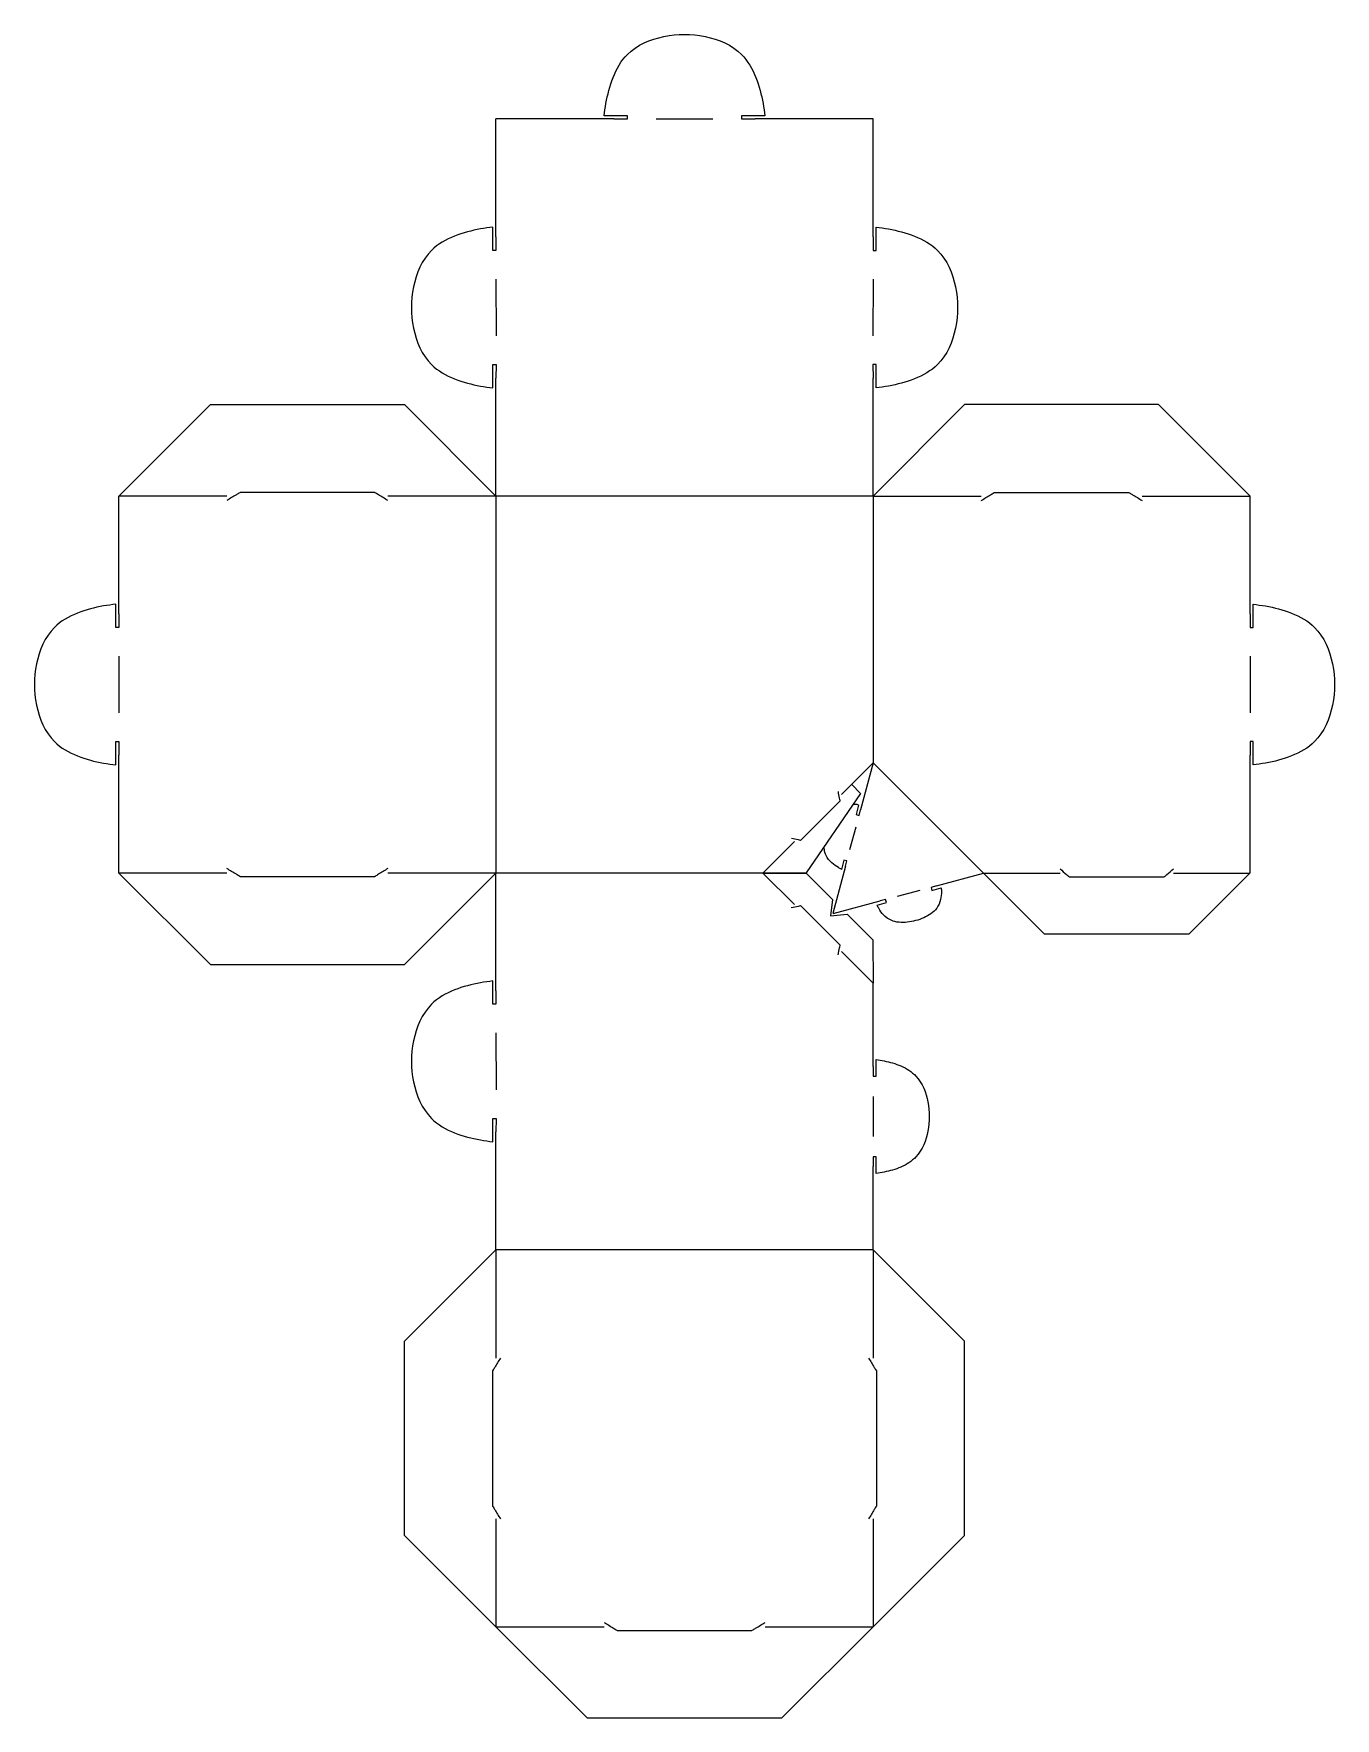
# Model space of a CAD drawing. Extents: x 2 to 213, y -14 to 260.
import ezdxf

# ---------------------------------------------------------------- set-up
doc = ezdxf.new("R2010")
doc.units = 0
doc.layers.get('0').update_dxf_attribs({"linetype": 'CONTINUOUS'})

msp = doc.modelspace()

# ---------------------------------------------------------------- linework, layer by layer
at = {"color": 5}
for p, q in [((98.070043, 246.861731), (94.27915, 246.861731)), ((98.070043, 246.356973), (98.070043, 246.861731)), ((120.4138, 246.861731), (116.622917, 246.861731)), ((116.622917, 246.861731), (116.622917, 246.356099)), ((76.713252, 227.195609), (76.713817, 246.357267)), ((95.875483, 246.357831), (76.713825, 246.357267)), ((95.875475, 246.35782), (98.070043, 246.356973)), ((116.622917, 246.356099), (118.817486, 246.356945)), ((137.979144, 246.357388), (118.817486, 246.356824)), ((137.979709, 227.19573), (137.979144, 246.357388)), ((76.209353, 225.001049), (76.209353, 228.791942)), ((138.483608, 225.00117), (138.483608, 228.792064)), ((76.71411, 225.001049), (76.209353, 225.001049)), ((76.713263, 227.195617), (76.71411, 225.001049)), ((137.979698, 227.195738), (137.978851, 225.00117)), ((137.978851, 225.00117), (138.483608, 225.00117)), ((76.209353, 202.657292), (76.209353, 206.448175)), ((76.209353, 206.448175), (76.714985, 206.448175)), ((76.714985, 206.448175), (76.714138, 204.253606)), ((138.483608, 206.448296), (137.977976, 206.448296)), ((137.977976, 206.448296), (137.978823, 204.253727)), ((138.483608, 202.657414), (138.483608, 206.448296)), ((76.713695, 185.091948), (76.71426, 204.253606)), ((137.979266, 185.092069), (137.978701, 204.253727)), ((15.448376, 185.091948), (30.301334, 199.944905)), ((30.301334, 199.944905), (61.860738, 199.944905)), ((61.860738, 199.944905), (76.713695, 185.091948)), ((152.832223, 199.945027), (137.979266, 185.092069)), ((184.391627, 199.945027), (152.832223, 199.945027)), ((199.244585, 185.092069), (184.391627, 199.945027)), ((15.447811, 165.930292), (15.448376, 185.091951)), ((56.988535, 185.683804), (35.16529, 185.683804)), ((157.704426, 185.683926), (179.527671, 185.683926)), ((199.245152, 165.930413), (199.244588, 185.092072)), ((14.943912, 163.735732), (14.943912, 167.526626)), ((199.749052, 163.735853), (199.749052, 167.526747)), ((15.447823, 165.930301), (15.448669, 163.735732)), ((199.245141, 165.930422), (199.244294, 163.735853)), ((15.448669, 163.735732), (14.943912, 163.735732)), ((199.244294, 163.735853), (199.749052, 163.735853)), ((14.943912, 141.391976), (14.943912, 145.182858)), ((14.943912, 145.182858), (15.449544, 145.182858)), ((15.449544, 145.182858), (15.448698, 142.98829)), ((199.749052, 145.182979), (199.243419, 145.182979)), ((199.243419, 145.182979), (199.244266, 142.988411)), ((199.749052, 141.392097), (199.749052, 145.182979)), ((15.448255, 123.826631), (15.448819, 142.98829)), ((199.244709, 123.826753), (199.244145, 142.988411)), ((138.009094, 141.720858), (135.96077, 134.075686)), ((134.513698, 138.195959), (135.954141, 136.741812)), ((126.264997, 129.169541), (132.638995, 135.543538)), ((135.954141, 136.741812), (127.114153, 123.854715)), ((135.643259, 134.843382), (135.237988, 133.330899)), ((135.237988, 133.330899), (135.72639, 133.20003)), ((135.72639, 133.20003), (135.960731, 134.075692)), ((133.254569, 125.928676), (132.849298, 124.416179)), ((133.742687, 125.797883), (133.254569, 125.928676)), ((15.448263, 123.826626), (30.301221, 108.973668)), ((56.988422, 123.234769), (35.165177, 123.234769)), ((61.860625, 108.973668), (76.713582, 123.826626)), ((76.713111, 104.694389), (76.713675, 123.856047)), ((127.114153, 123.854715), (120.085389, 123.826747)), ((120.085389, 123.82675), (127.114153, 123.798782)), ((127.114153, 123.798782), (131.408551, 119.504381)), ((133.507799, 124.92237), (131.459475, 117.277202)), ((133.507802, 124.922367), (133.742687, 125.797883)), ((148.299582, 121.736598), (155.944655, 123.785283)), ((165.840924, 113.889025), (155.944666, 123.785283)), ((169.87301, 123.193785), (185.282851, 123.193785)), ((199.205373, 123.785283), (189.309115, 113.889025)), ((148.299585, 121.736601), (147.423923, 121.50226)), ((147.423923, 121.50226), (147.554713, 121.014143)), ((147.554713, 121.014143), (149.06721, 121.419414)), ((132.636587, 112.112369), (126.26259, 118.486366)), ((131.408551, 119.504381), (131.064113, 116.860137)), ((131.501021, 117.235588), (139.146094, 119.284276)), ((138.640007, 118.625453), (140.15249, 119.030722)), ((140.021623, 119.519121), (139.146108, 119.284236)), ((140.15249, 119.030722), (140.021623, 119.519121)), ((131.064113, 116.860137), (133.787842, 117.125092)), ((133.787842, 117.125092), (137.951413, 112.961519)), ((137.951413, 112.961519), (137.979381, 105.932757)), ((189.309115, 113.889025), (165.840924, 113.889025)), ((30.301221, 108.973668), (61.860625, 108.973668)), ((76.209212, 102.499829), (76.209212, 106.290722)), ((76.713122, 104.694397), (76.713969, 102.499829)), ((137.979757, 92.375451), (137.979475, 105.93276)), ((76.713969, 102.499829), (76.209212, 102.499829)), ((138.483814, 90.818854), (138.483814, 93.504901)), ((137.979748, 92.375457), (137.979184, 90.822749)), ((137.979184, 90.822749), (138.483814, 90.818854)), ((76.209212, 80.156073), (76.209212, 83.946955)), ((76.209212, 83.946955), (76.714844, 83.946955)), ((76.714844, 83.946955), (76.713997, 81.752386)), ((76.713554, 62.590728), (76.714119, 81.752386)), ((138.483814, 77.69619), (137.978602, 77.696181)), ((137.978602, 77.696181), (137.979167, 76.143477)), ((138.483814, 75.014054), (138.483814, 77.69619)), ((137.97946, 62.586159), (137.979178, 76.143465)), ((61.860602, 47.737776), (76.71356, 62.590734)), ((152.832348, 47.737917), (137.97939, 62.590875)), ((61.860602, 16.178372), (61.860602, 47.737776)), ((152.832348, 16.178513), (152.832348, 47.737917)), ((76.121703, 42.865573), (76.121703, 21.042328)), ((138.571247, 42.865715), (138.571247, 21.042469)), ((76.71356, 1.325414), (61.860602, 16.178372)), ((137.97939, 1.325555), (152.832348, 16.178513)), ((91.567025, -13.527419), (76.714068, 1.325541)), ((96.439228, 0.733685), (118.262473, 0.733685)), ((137.979387, 1.325541), (123.126429, -13.527419)), ((123.126429, -13.527419), (91.567025, -13.527419))]:
    msp.add_line(p, q, dxfattribs=at)
at = {"color": 1}
for p, q in [((102.725403, 246.356669), (111.967639, 246.356104)), ((76.714415, 220.345689), (76.714979, 211.103453)), ((137.978546, 220.34581), (137.977982, 211.103574)), ((32.986782, 185.091383), (15.448376, 185.091948)), ((76.713695, 185.091948), (59.121432, 185.091383)), ((137.949596, 185.091951), (76.713695, 185.091951)), ((76.713709, 185.091951), (76.713709, 123.856047)), ((137.979266, 185.092072), (137.979379, 141.720739)), ((137.979266, 185.092069), (155.571529, 185.091505)), ((181.706179, 185.091505), (199.244585, 185.092069)), ((15.448974, 159.080372), (15.449539, 149.838136)), ((199.24399, 159.080494), (199.243425, 149.838258)), ((132.852761, 136.594387), (137.979379, 141.720739)), ((138.009094, 141.720858), (155.944655, 123.785283)), ((120.085389, 123.82675), (125.219519, 128.961145)), ((134.240473, 127.655252), (135.228708, 131.342672)), ((32.98667, 123.82719), (15.448263, 123.826626)), ((76.713582, 123.826626), (59.121319, 123.82719)), ((120.085389, 123.82675), (76.743478, 123.82675)), ((125.211741, 118.700129), (120.085389, 123.82675)), ((155.944666, 123.785283), (168.377162, 123.785565)), ((186.831371, 123.785661), (199.205373, 123.785379)), ((145.5665, 121.004671), (141.878984, 120.016798)), ((137.979381, 105.93276), (132.844986, 111.066888)), ((76.714274, 97.844469), (76.714838, 88.602233)), ((137.978983, 87.528979), (137.978701, 80.989887)), ((137.949455, 62.590728), (76.713554, 62.590728)), ((76.71356, 62.590734), (76.714124, 44.998471)), ((137.97939, 62.590875), (137.978825, 44.998612)), ((76.714124, 18.863821), (76.71356, 1.325414)), ((137.978825, 18.863962), (137.97939, 1.325555)), ((76.714068, 1.325541), (94.306331, 1.326106)), ((120.440981, 1.326106), (137.979387, 1.325541))]:
    msp.add_line(p, q, dxfattribs=at)
at = {"color": 5}
for points, knots in [([(94.27915, 246.861731), (94.373946, 247.53106), (94.673368, 249.645208), (95.543799, 253.15385), (98.153618, 257.795664), (104.013365, 260.218157), (110.671542, 260.218473), (116.531015, 257.795012), (119.142538, 253.153832), (120.016544, 249.645323), (120.318278, 247.531057), (120.4138, 246.861731)], [0, 0, 0, 0, 2.02728, 6.403381, 10.827884, 17.437213, 24.116695, 30.725967, 35.151632, 39.528749, 41.556324, 41.556324, 41.556324, 41.556324]), ([(76.209353, 228.791942), (75.540024, 228.697146), (73.425876, 228.397724), (69.917233, 227.527292), (65.275419, 224.917474), (62.852927, 219.057726), (62.852611, 212.399551), (65.276071, 206.540077), (69.917252, 203.928555), (73.425761, 203.054548), (75.540026, 202.752814), (76.209353, 202.657292)], [0, 0, 0, 0, 2.02728, 6.403381, 10.827885, 17.437213, 24.116695, 30.725967, 35.151633, 39.52875, 41.556324, 41.556324, 41.556324, 41.556324]), ([(138.483608, 228.792064), (139.152937, 228.697268), (141.267085, 228.397845), (144.775727, 227.527414), (149.417542, 224.917596), (151.840034, 219.057848), (151.84035, 212.399672), (149.41689, 206.540198), (144.775709, 203.928676), (141.2672, 203.054669), (139.152935, 202.752935), (138.483608, 202.657414)], [0, 0, 0, 0, 2.02728, 6.403381, 10.827885, 17.437213, 24.116695, 30.725967, 35.151633, 39.52875, 41.556324, 41.556324, 41.556324, 41.556324]), ([(35.16529, 185.683804), (35.138394, 185.667638), (34.923233, 185.538308), (34.197064, 185.101817), (33.49779, 184.681493), (32.986782, 184.374333)], [0, 0, 0, 0, 0.09414, 0.753118, 2.541773, 2.541773, 2.541773, 2.541773]), ([(59.121432, 184.374333), (58.621123, 184.681493), (57.936489, 185.101817), (57.225524, 185.538308), (57.014867, 185.667638), (56.988535, 185.683804)], [0, 0, 0, 0, 1.761224, 2.410096, 2.502792, 2.502792, 2.502792, 2.502792]), ([(155.571529, 184.374454), (156.071838, 184.681614), (156.756472, 185.101938), (157.467437, 185.538429), (157.678094, 185.667759), (157.704426, 185.683926)], [0, 0, 0, 0, 1.761224, 2.410096, 2.502792, 2.502792, 2.502792, 2.502792]), ([(179.527671, 185.683926), (179.554566, 185.667759), (179.769728, 185.538429), (180.495897, 185.101938), (181.195171, 184.681614), (181.706179, 184.374454)], [0, 0, 0, 0, 0.09414, 0.753118, 2.541773, 2.541773, 2.541773, 2.541773]), ([(14.943912, 167.526626), (14.274583, 167.43183), (12.160435, 167.132407), (8.651792, 166.261976), (4.009979, 163.652157), (1.587485, 157.79241), (1.58717, 151.134234), (4.010631, 145.274761), (8.651811, 142.663238), (12.16032, 141.789231), (14.274585, 141.487498), (14.943912, 141.391976)], [0, 0, 0, 0, 2.02728, 6.403381, 10.827884, 17.437213, 24.116695, 30.725967, 35.151632, 39.528749, 41.556324, 41.556324, 41.556324, 41.556324]), ([(199.749052, 167.526747), (200.418381, 167.431951), (202.532529, 167.132529), (206.041172, 166.262098), (210.682985, 163.652278), (213.105478, 157.792531), (213.105793, 151.134356), (210.682333, 145.274882), (206.041153, 142.663359), (202.532644, 141.789353), (200.418378, 141.487619), (199.749052, 141.392097)], [0, 0, 0, 0, 2.027281, 6.403382, 10.827885, 17.437213, 24.116695, 30.725967, 35.151632, 39.528749, 41.556325, 41.556325, 41.556325, 41.556325]), ([(132.638995, 135.543538), (132.635372, 135.562774), (132.606386, 135.716659), (132.508562, 136.236023), (132.41436, 136.73615), (132.34552, 137.101628)], [0, 0, 0, 0, 0.058722, 0.469774, 1.585487, 1.585487, 1.585487, 1.585487]), ([(134.751775, 134.989039), (134.945154, 135.009175), (135.225825, 135.038401), (135.55841, 134.961006), (135.627206, 134.865636), (135.643259, 134.843382)], [0, 0, 0, 0, 0.59127, 0.858172, 0.939407, 0.939407, 0.939407, 0.939407]), ([(124.712278, 129.468386), (125.076496, 129.398287), (125.5749, 129.302361), (126.092473, 129.202746), (126.245828, 129.17323), (126.264997, 129.169541)], [0, 0, 0, 0, 1.112708, 1.522653, 1.581216, 1.581216, 1.581216, 1.581216]), ([(132.849298, 124.416179), (132.683339, 124.508707), (132.134779, 124.814547), (131.23216, 125.501675), (130.45464, 126.323248), (130.178063, 127.119995), (130.055037, 127.605621), (130.039639, 127.964393), (130.032342, 128.134401)], [0, 0, 0, 0, 0.569256, 1.88161, 3.413804, 3.835136, 4.400555, 4.909791, 4.909791, 4.909791, 4.909791]), ([(35.165177, 123.234769), (35.138282, 123.250935), (34.92312, 123.380266), (34.196951, 123.816756), (33.497677, 124.237081), (32.98667, 124.544241)], [0, 0, 0, 0, 0.09414, 0.753118, 2.541773, 2.541773, 2.541773, 2.541773]), ([(59.121319, 124.544241), (58.62101, 124.237081), (57.936376, 123.816756), (57.225411, 123.380266), (57.014754, 123.250935), (56.988422, 123.234769)], [0, 0, 0, 0, 1.761224, 2.410096, 2.502792, 2.502792, 2.502792, 2.502792]), ([(168.377162, 124.502463), (168.72804, 124.195489), (169.208188, 123.77542), (169.706805, 123.339193), (169.854543, 123.209941), (169.87301, 123.193785)], [0, 0, 0, 0, 1.398619, 1.9139, 1.987511, 1.987511, 1.987511, 1.987511]), ([(185.282851, 123.193785), (185.301969, 123.209941), (185.454909, 123.339193), (185.971081, 123.77542), (186.468136, 124.195489), (186.831368, 124.502463)], [0, 0, 0, 0, 0.075091, 0.600725, 2.027447, 2.027447, 2.027447, 2.027447]), ([(149.06721, 121.419414), (149.079556, 121.221795), (149.119593, 120.580996), (149.024281, 119.427099), (148.258363, 117.703526), (146.206886, 116.397954), (143.631099, 115.707631), (141.201583, 115.812965), (139.676001, 116.922323), (139.015113, 117.873448), (138.728415, 118.448215), (138.640007, 118.625453)], [0, 0, 0, 0, 0.594052, 1.926274, 3.438883, 6.074692, 8.833683, 11.469467, 12.982642, 14.315438, 14.90967, 14.90967, 14.90967, 14.90967]), ([(126.26259, 118.486366), (126.243354, 118.482743), (126.089469, 118.453757), (125.570106, 118.355932), (125.069978, 118.261729), (124.7045, 118.192889)], [0, 0, 0, 0, 0.058722, 0.469774, 1.585488, 1.585488, 1.585488, 1.585488]), ([(132.337742, 110.559647), (132.407842, 110.923865), (132.503767, 111.42227), (132.603382, 111.939844), (132.632898, 112.093199), (132.636587, 112.112369)], [0, 0, 0, 0, 1.11271, 1.522655, 1.581219, 1.581219, 1.581219, 1.581219]), ([(76.209212, 106.290722), (75.539882, 106.195927), (73.425735, 105.896504), (69.917092, 105.026073), (65.275278, 102.416254), (62.852785, 96.556507), (62.85247, 89.898331), (65.27593, 84.038857), (69.917111, 81.427335), (73.42562, 80.553328), (75.539885, 80.251594), (76.209212, 80.156073)], [0, 0, 0, 0, 2.02728, 6.403381, 10.827885, 17.437213, 24.116695, 30.725967, 35.151633, 39.52875, 41.556324, 41.556324, 41.556324, 41.556324]), ([(138.483814, 93.504901), (138.914903, 93.437788), (140.284401, 93.224579), (142.582569, 92.597783), (145.641781, 90.693791), (147.2052, 86.591931), (147.205429, 81.93271), (145.641306, 77.831005), (142.582527, 75.925873), (140.284489, 75.296537), (138.914902, 75.081682), (138.483814, 75.014054)], [0, 0, 0, 0, 1.30857, 4.157115, 7.11912, 11.743046, 16.468931, 21.092813, 24.05568, 26.905009, 28.213811, 28.213811, 28.213811, 28.213811]), ([(77.431175, 44.998471), (77.124015, 44.498161), (76.70369, 43.813528), (76.2672, 43.102562), (76.137869, 42.891905), (76.121703, 42.865573)], [0, 0, 0, 0, 1.761224, 2.410096, 2.502792, 2.502792, 2.502792, 2.502792]), ([(137.261775, 44.998612), (137.568935, 44.498303), (137.989259, 43.813669), (138.42575, 43.102703), (138.55508, 42.892047), (138.571247, 42.865715)], [0, 0, 0, 0, 1.761224, 2.410096, 2.502792, 2.502792, 2.502792, 2.502792]), ([(76.121703, 21.042328), (76.137869, 21.015433), (76.2672, 20.800272), (76.70369, 20.074103), (77.124015, 19.374829), (77.431175, 18.863821)], [0, 0, 0, 0, 0.09414, 0.753118, 2.541773, 2.541773, 2.541773, 2.541773]), ([(138.571247, 21.042469), (138.55508, 21.015574), (138.42575, 20.800413), (137.989259, 20.074244), (137.568935, 19.37497), (137.261775, 18.863962)], [0, 0, 0, 0, 0.09414, 0.753118, 2.541773, 2.541773, 2.541773, 2.541773]), ([(94.306331, 2.043156), (94.80664, 1.735996), (95.491274, 1.315672), (96.202239, 0.879181), (96.412896, 0.749851), (96.439228, 0.733685)], [0, 0, 0, 0, 1.761224, 2.410096, 2.502792, 2.502792, 2.502792, 2.502792]), ([(118.262473, 0.733685), (118.289369, 0.749851), (118.50453, 0.879181), (119.230699, 1.315672), (119.929973, 1.735996), (120.440981, 2.043156)], [0, 0, 0, 0, 0.09414, 0.753118, 2.541773, 2.541773, 2.541773, 2.541773])]:
    msp.add_open_spline(points, degree=3, knots=knots, dxfattribs=at)

doc.saveas('drawing.dxf')
